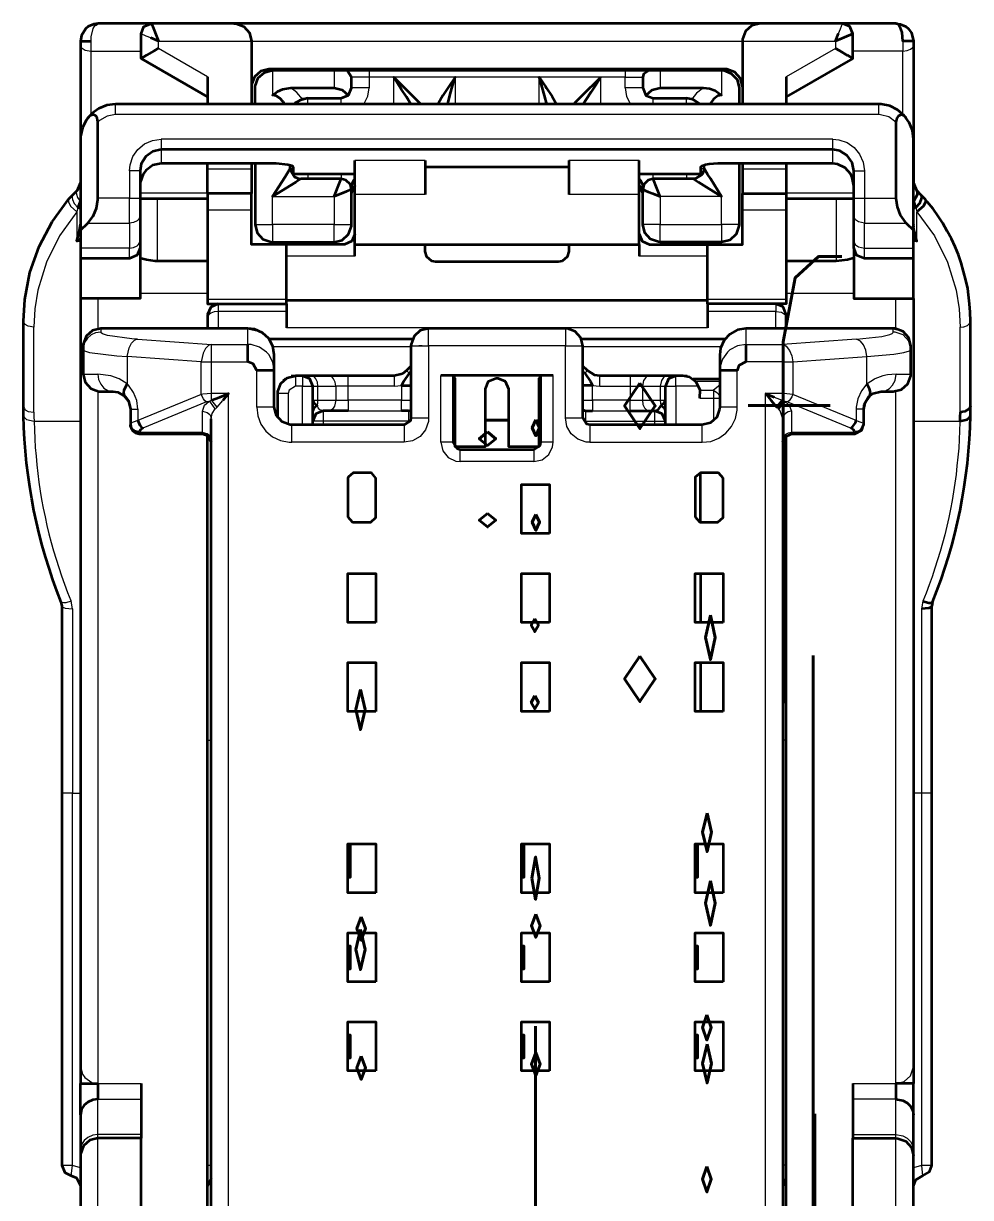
# Model space of a CAD drawing. Extents: x 0 to 174, y 0 to 33.
# Drawn here: x 23.194 to 24.257, y 22.514 to 23.832 of the extents above; entities that cross this region are included whole.
import ezdxf
from ezdxf.enums import TextEntityAlignment as Align

# ---------------------------------------------------------------- set-up
doc = ezdxf.new("R2010")
doc.units = 0
doc.layers.add('PDF2_형상', color=157, linetype='Continuous', true_color=0x405f80)
doc.layers.add('YOLO_TEXT', color=3, linetype='Continuous', true_color=0x008230)
doc.styles.add('OCR_LATIN', font='txt.shx')

msp = doc.modelspace()

# ---------------------------------------------------------------- linework, layer by layer
at = {"layer": 'PDF2_형상', "color": 7, "lineweight": 35}
for points in [[(23.2776, 23.8325), (23.2731, 23.8319), (23.2668, 23.8292), (23.264, 23.8269), (23.259, 23.8189), (23.2581, 23.8128), (23.2581, 23.8104), (23.2581, 23.8083), (23.2581, 23.7028)], [(23.3456, 23.8046), (23.3407, 23.8017), (23.3322, 23.7968), (23.326, 23.7932), (23.326, 23.8207), (23.3293, 23.829), (23.3378, 23.8325), (23.2776, 23.8325), (23.2743, 23.8306)], [(23.4303, 23.8325), (23.3378, 23.8325), (23.3456, 23.8128), (23.3371, 23.8163)], [(24.1733, 23.8325), (24.1781, 23.8319), (24.1843, 23.8292), (24.1871, 23.8269), (24.1907, 23.8221), (24.1931, 23.8128), (24.1813, 23.8128), (24.1803, 23.8222), (24.1782, 23.8282), (24.1768, 23.8306), (24.1746, 23.8322), (24.1733, 23.8325), (24.1133, 23.8325), (24.0208, 23.8325), (23.4303, 23.8325), (23.4322, 23.8324), (23.4413, 23.8292), (23.4476, 23.8221), (23.45, 23.8128), (23.45, 23.7419)], [(24.0208, 23.8325), (24.0115, 23.8301), (24.0044, 23.8238), (24.0012, 23.8149), (24.0011, 23.8128), (24.0011, 23.7419)], [(24.1251, 23.8207), (24.1217, 23.829), (24.1133, 23.8325)], [(24.1251, 23.7932), (24.1251, 23.8207), (24.1054, 23.8128), (24.1089, 23.8213)], [(23.2581, 23.8128), (23.2699, 23.8128)], [(24.1189, 23.7967), (24.1104, 23.8017), (24.1054, 23.8044)], [(24.1931, 23.8128), (24.1931, 23.8104), (24.1931, 23.8083), (24.1931, 23.6537), (24.1965, 23.6453)], [(23.326, 23.7932), (23.4007, 23.75)], [(24.1189, 23.7968), (24.1251, 23.7932), (24.0503, 23.75)], [(24.0011, 23.7617), (23.9988, 23.7708), (23.9924, 23.7779), (23.9835, 23.7812), (23.9814, 23.7812), (23.4696, 23.7812), (23.4604, 23.779), (23.4533, 23.7726), (23.45, 23.7636), (23.45, 23.7617)], [(23.454, 23.7419), (23.454, 23.7603), (23.4542, 23.7622), (23.4574, 23.7713), (23.4644, 23.7776), (23.4737, 23.7799), (23.5426, 23.7799), (23.5544, 23.7799), (23.5821, 23.7799), (23.8694, 23.7799), (23.8969, 23.7799), (23.8899, 23.7754), (23.8892, 23.7721), (23.8892, 23.7603), (23.8926, 23.7518), (23.901, 23.7485), (23.9392, 23.7485)], [(23.5124, 23.7485), (23.5506, 23.7485), (23.5589, 23.7519), (23.5624, 23.7603), (23.5624, 23.7721), (23.5579, 23.7792), (23.5544, 23.7799)], [(23.8969, 23.7799), (23.9088, 23.7799), (23.9776, 23.7799), (23.9797, 23.7799), (23.9886, 23.7765), (23.995, 23.7694), (23.9974, 23.7603), (23.9974, 23.7419)], [(23.4007, 23.7726), (23.4007, 23.7419)], [(23.629, 23.7419), (23.6238, 23.7503), (23.6185, 23.7585), (23.6131, 23.7668), (23.6096, 23.7721), (23.6197, 23.7621), (23.6269, 23.755), (23.6329, 23.749), (23.6399, 23.7419)], [(23.6701, 23.7419), (23.6706, 23.7436), (23.6731, 23.7531), (23.6757, 23.7626), (23.6785, 23.7721), (23.6714, 23.7617), (23.6647, 23.7515), (23.6599, 23.7431), (23.6593, 23.7419)], [(23.7814, 23.7419), (23.7789, 23.7515), (23.7763, 23.761), (23.7735, 23.7704), (23.7729, 23.7721), (23.7775, 23.7654), (23.7799, 23.7619), (23.7812, 23.76), (23.7867, 23.7517), (23.7874, 23.7504), (23.7922, 23.7419)], [(23.8117, 23.7419), (23.8142, 23.7446), (23.8208, 23.7512), (23.8278, 23.7582), (23.8349, 23.7651), (23.8419, 23.7719)], [(23.8419, 23.7721), (23.8365, 23.7637), (23.8311, 23.7556), (23.8258, 23.7472), (23.8224, 23.7419)], [(24.0503, 23.7726), (24.0503, 23.7419)], [(23.4869, 23.7419), (23.4854, 23.7444), (23.4817, 23.7488), (23.4775, 23.7514), (23.4737, 23.7521), (23.479, 23.7562), (23.485, 23.7589), (23.4943, 23.7603), (23.5426, 23.7603), (23.5517, 23.7581), (23.5587, 23.7518)], [(23.5124, 23.7483), (23.5071, 23.7476), (23.4988, 23.7429), (23.4978, 23.7419)], [(23.5132, 23.7485), (23.5039, 23.7461), (23.4986, 23.7419)], [(23.8926, 23.7518), (23.8996, 23.7579), (23.9088, 23.7603), (23.9572, 23.7603), (23.9642, 23.7594), (23.9706, 23.7572), (23.9776, 23.7521), (23.9735, 23.7511), (23.9686, 23.7475), (23.9646, 23.7419)], [(23.9529, 23.7419), (23.945, 23.7472), (23.9383, 23.7485)], [(23.9536, 23.7419), (23.9457, 23.7472), (23.9444, 23.7476), (23.9392, 23.7483)], [(24.1931, 23.5687), (24.1379, 23.5687), (24.1296, 23.5721), (24.1261, 23.5806), (24.1261, 23.5235), (24.1931, 23.5235), (24.1931, 23.5687), (24.1931, 23.5803), (24.1931, 23.6003), (24.1931, 23.7026), (24.1918, 23.7122), (24.1883, 23.7214), (24.1826, 23.7293), (24.1751, 23.7356), (24.1664, 23.7399), (24.1568, 23.7418), (24.1537, 23.7419), (23.2974, 23.7419), (23.2876, 23.7407), (23.2786, 23.7372), (23.2707, 23.7315), (23.2643, 23.724), (23.2601, 23.7153), (23.2582, 23.7057), (23.2581, 23.7026), (23.2581, 23.6003), (23.2661, 23.6083), (23.2722, 23.6161), (23.2761, 23.625), (23.2776, 23.6347), (23.2776, 23.6363), (23.2776, 23.7218), (23.2769, 23.7263), (23.2753, 23.7286), (23.2732, 23.7299), (23.2717, 23.73), (23.2686, 23.7289), (23.2658, 23.7263)], [(24.1851, 23.7263), (24.1825, 23.7289), (24.1803, 23.7299), (24.1781, 23.7297), (24.1758, 23.7283), (24.1742, 23.7261), (24.1733, 23.7218), (24.1733, 23.6363), (24.1746, 23.6265), (24.1782, 23.6174), (24.1839, 23.6094), (24.1849, 23.6083), (24.1931, 23.6003)], [(24.1261, 23.5806), (24.1261, 23.5886), (24.1261, 23.6167), (24.1261, 23.6363), (24.1261, 23.6671), (24.1242, 23.6765), (24.1186, 23.6844), (24.1104, 23.6894), (24.1025, 23.6908), (23.3486, 23.6908), (23.3392, 23.6887), (23.3312, 23.6832), (23.3262, 23.675), (23.325, 23.6671), (23.325, 23.6363), (23.325, 23.6167), (23.325, 23.5886), (23.325, 23.5806), (23.3215, 23.5722), (23.3132, 23.5687), (23.2581, 23.5687), (23.2581, 23.5235), (23.2581, 22.7451), (23.2581, 22.7254), (23.2581, 22.6615), (23.2581, 22.6419), (23.2776, 22.6419), (23.2776, 22.6243), (23.2718, 22.6235), (23.2664, 22.6211), (23.2622, 22.6175), (23.2593, 22.6131), (23.2581, 22.6067), (23.2581, 22.6419)], [(23.5661, 23.6632), (23.4972, 23.6632), (23.4972, 23.6706), (23.4972, 23.6708), (23.4969, 23.6712), (23.4967, 23.6717), (23.4954, 23.6725), (23.4908, 23.6739), (23.4775, 23.6751), (23.3486, 23.6751), (23.3392, 23.6732), (23.3314, 23.6675), (23.3282, 23.6632), (23.3251, 23.654), (23.325, 23.6501)], [(23.5661, 23.5957), (23.5626, 23.5879), (23.5543, 23.5844), (23.4893, 23.5844), (23.45, 23.5844), (23.45, 23.6231), (23.45, 23.6415), (23.4096, 23.6415), (23.4007, 23.6415), (23.4007, 23.6692), (23.4007, 23.6751)], [(23.45, 23.6751), (23.45, 23.6692), (23.45, 23.6415)], [(23.454, 23.6751), (23.454, 23.6067), (23.4564, 23.5974), (23.4628, 23.5903), (23.4718, 23.5871), (23.4737, 23.5869), (23.5426, 23.5869), (23.5519, 23.5893), (23.559, 23.5957), (23.5622, 23.6047), (23.5624, 23.6067), (23.5624, 23.6461), (23.5565, 23.6437), (23.5426, 23.6382), (23.549, 23.6543), (23.5506, 23.6579)], [(23.5661, 23.6576), (23.5644, 23.656), (23.5624, 23.6513), (23.5624, 23.6461), (23.561, 23.6515), (23.556, 23.6565), (23.5506, 23.6579), (23.5053, 23.6579), (23.4996, 23.6543), (23.4737, 23.6382), (23.4876, 23.6604), (23.4935, 23.6697), (23.4935, 23.6732)], [(23.4935, 23.6697), (23.4936, 23.6678), (23.4983, 23.6601), (23.5035, 23.6581), (23.5053, 23.6579)], [(23.5661, 23.5844), (23.5661, 23.6403), (23.5661, 23.6786)], [(23.6449, 23.6786), (23.6449, 23.6403)], [(23.6449, 23.6715), (23.8063, 23.6715)], [(23.8063, 23.6786), (23.8063, 23.6403)], [(23.885, 23.5844), (23.885, 23.6403), (23.885, 23.6786)], [(23.9974, 23.6751), (23.9974, 23.6067), (23.9972, 23.6047), (23.994, 23.5957), (23.9869, 23.5893), (23.9776, 23.5869), (23.9088, 23.5869), (23.9068, 23.5871), (23.8978, 23.5903), (23.8914, 23.5974), (23.8892, 23.6067), (23.8892, 23.6461), (23.8892, 23.6513), (23.8872, 23.6557), (23.885, 23.6581)], [(24.1261, 23.6501), (24.1244, 23.6597), (24.1229, 23.6632), (24.1165, 23.6704), (24.1078, 23.6746), (24.1025, 23.6751), (23.9736, 23.6751), (23.9638, 23.6744), (23.9596, 23.6738), (23.9554, 23.6724), (23.9543, 23.6714), (23.9539, 23.6706), (23.9539, 23.6632), (23.885, 23.6632)], [(23.9581, 23.6697), (23.9579, 23.6678), (23.9558, 23.6628), (23.9481, 23.6581), (23.9463, 23.6579), (23.901, 23.6579), (23.8954, 23.6565), (23.8904, 23.6515), (23.8892, 23.6461), (23.8951, 23.6436), (23.9003, 23.6415), (23.9088, 23.6382), (23.9036, 23.6514), (23.9024, 23.6543), (23.901, 23.6579)], [(23.9463, 23.6579), (23.9519, 23.6543), (23.9776, 23.6382), (23.9651, 23.6583), (23.9619, 23.6633), (23.9581, 23.6697), (23.9581, 23.6733)], [(24.0503, 23.6751), (24.0503, 23.6692), (24.0503, 23.6415), (24.0503, 23.6231), (24.0503, 23.5226), (24.0503, 23.5175), (24.0415, 23.5175), (23.9618, 23.5175), (23.9618, 23.5226), (23.9618, 23.5844)], [(24.0011, 23.6751), (24.0011, 23.6692), (24.0011, 23.6415), (24.0415, 23.6415), (24.0503, 23.6415)], [(23.2578, 23.6511), (23.2581, 23.6489)], [(23.5661, 23.6507), (23.5624, 23.6425), (23.5624, 23.6421), (23.5639, 23.6478)], [(23.8876, 23.6478), (23.8892, 23.6421), (23.8856, 23.6506), (23.885, 23.6511)], [(24.1931, 23.6486), (24.1933, 23.6511)], [(23.2581, 23.6332), (23.2578, 23.6329), (23.2551, 23.626), (23.2564, 23.6257), (23.2572, 23.6251), (23.2578, 23.6246), (23.2579, 23.6242), (23.2581, 23.6239)], [(23.4007, 23.6357), (23.3939, 23.6357), (23.3446, 23.6357), (23.325, 23.6357)], [(23.4007, 23.6415), (23.4007, 23.6231), (23.4007, 23.5226), (23.4007, 23.5175), (23.4096, 23.5175), (23.4893, 23.5175), (23.4893, 23.5226), (23.4893, 23.5844)], [(23.885, 23.5963), (23.8885, 23.5879), (23.8968, 23.5844), (23.9618, 23.5844), (24.0011, 23.5844), (24.0011, 23.6231), (24.0011, 23.6415)], [(24.1261, 23.6357), (24.1064, 23.6357), (24.0572, 23.6357), (24.0503, 23.6357)], [(24.1931, 23.6332), (24.1933, 23.6329)], [(24.2011, 23.6406), (24.2058, 23.6354), (24.2064, 23.6346), (24.2065, 23.6322), (24.2043, 23.6275), (24.1969, 23.6208)], [(24.2518, 23.5444), (24.2494, 23.554), (24.2467, 23.5635), (24.2435, 23.5728), (24.2397, 23.5818), (24.2356, 23.5908), (24.231, 23.5994), (24.2261, 23.6081), (24.2207, 23.6162), (24.215, 23.6243), (24.2089, 23.6319), (24.2058, 23.6354)], [(24.1958, 23.626), (24.1947, 23.6257), (24.1939, 23.6251), (24.1932, 23.6246), (24.1931, 23.6239)], [(23.2581, 23.5906), (23.254, 23.5879), (23.2554, 23.5942), (23.2564, 23.5982), (23.2581, 23.6071)], [(23.2581, 23.6081), (23.2579, 23.6071), (23.2581, 23.6067)], [(24.1936, 23.6036), (24.1931, 23.6071), (24.1931, 23.6067)], [(23.2581, 23.6003), (23.2581, 23.5803), (23.2581, 23.5687)], [(24.1931, 23.5906), (24.1969, 23.5879), (24.1947, 23.5982)], [(23.325, 23.5806), (23.325, 23.5235), (23.2581, 23.5235)], [(23.5661, 23.571), (23.5661, 23.5844), (23.885, 23.5844), (23.885, 23.571)], [(23.8063, 23.5844), (23.8063, 23.5765), (23.8044, 23.5706), (23.7986, 23.5656), (23.7944, 23.5647), (23.6567, 23.5647), (23.6525, 23.5656), (23.6467, 23.5704), (23.6449, 23.5765), (23.6449, 23.5844)], [(23.4007, 23.5654), (23.3446, 23.5654), (23.3418, 23.5656), (23.3322, 23.5671), (23.3261, 23.5686), (23.3253, 23.5687), (23.325, 23.5687)], [(24.1261, 23.5687), (24.1257, 23.5687), (24.1243, 23.5685), (24.1189, 23.5671), (24.1064, 23.5654), (24.0503, 23.5654)], [(24.2571, 23.4026), (24.2571, 23.4982), (24.2568, 23.5081), (24.2561, 23.5178), (24.255, 23.5276), (24.2539, 23.5347), (24.2519, 23.5443), (24.2519, 23.5444)], [(24.1931, 23.5235), (24.1931, 22.7451), (24.1931, 22.7254), (24.1931, 22.6615), (24.1931, 22.6419), (24.1733, 22.6419), (24.1733, 22.6243), (24.181, 22.6229), (24.186, 22.6203), (24.1899, 22.6164), (24.1922, 22.6117), (24.1931, 22.6067), (24.1931, 22.6419)], [(23.4125, 23.5175), (23.4042, 23.514), (23.4007, 23.5057), (23.4007, 23.49)], [(23.9618, 23.5215), (23.4893, 23.5215)], [(23.4893, 23.5175), (23.4893, 23.5092), (23.4893, 23.4906)], [(23.9618, 23.5175), (23.9618, 23.5092), (23.9618, 23.4906)], [(24.0503, 23.49), (24.0503, 23.5057), (24.0468, 23.5142), (24.0385, 23.5175)], [(24.1407, 23.4276), (24.1433, 23.4225), (24.1443, 23.4178), (24.1437, 23.4147), (24.1429, 23.4136), (24.1474, 23.4168), (24.1567, 23.4192), (24.1704, 23.4192), (24.1797, 23.4214), (24.1868, 23.4278), (24.19, 23.4368), (24.1901, 23.4387), (24.1901, 23.4664), (24.1901, 23.4699), (24.1901, 23.4703), (24.1878, 23.4796), (24.1814, 23.4867), (24.1724, 23.4899), (24.1704, 23.49), (24.005, 23.49), (23.9956, 23.4883), (23.9869, 23.4837), (23.9804, 23.4767), (23.9764, 23.4678), (23.9756, 23.4604), (23.9756, 23.46), (23.9756, 23.4426), (23.9756, 23.4014), (23.9754, 23.3994), (23.9722, 23.3904), (23.9651, 23.384), (23.9558, 23.3817), (23.8299, 23.3817), (23.8264, 23.3825), (23.8219, 23.3896), (23.8219, 23.4703), (23.8197, 23.4796), (23.8133, 23.4867), (23.8043, 23.4899), (23.8024, 23.49), (23.7492, 23.49), (23.7019, 23.49), (23.6487, 23.49), (23.6394, 23.4876), (23.6324, 23.4813), (23.6292, 23.4722), (23.629, 23.4703), (23.629, 23.3896), (23.6283, 23.3861), (23.6212, 23.3817), (23.4953, 23.3817), (23.4932, 23.3818), (23.4843, 23.385), (23.4779, 23.3921), (23.4756, 23.4014), (23.4756, 23.4426), (23.4756, 23.46), (23.4756, 23.4604), (23.4739, 23.47), (23.4693, 23.4786), (23.4622, 23.4851), (23.4533, 23.489), (23.446, 23.49), (23.2807, 23.49), (23.2714, 23.4876), (23.2643, 23.4813), (23.2611, 23.4722), (23.261, 23.4703), (23.261, 23.4699), (23.261, 23.4664), (23.261, 23.4387), (23.2633, 23.4296), (23.2697, 23.4225), (23.2786, 23.4192), (23.2807, 23.4192), (23.2944, 23.4192), (23.2999, 23.4183), (23.3082, 23.4136), (23.3074, 23.4147), (23.3067, 23.4178), (23.3072, 23.4208), (23.3104, 23.4276)], [(23.4756, 23.4426), (23.4558, 23.4426), (23.4519, 23.4504), (23.446, 23.4525), (23.446, 23.4721)], [(23.4696, 23.4782), (23.6307, 23.4782)], [(23.8204, 23.4782), (23.9814, 23.4782)], [(24.005, 23.4721), (24.005, 23.4525), (23.9972, 23.4485), (23.9953, 23.4426), (23.9756, 23.4426)], [(23.629, 23.4476), (23.624, 23.4426), (23.6193, 23.4392), (23.6101, 23.4368), (23.5585, 23.4368), (23.5362, 23.4368), (23.5163, 23.4368), (23.5071, 23.4368)], [(23.9264, 23.4368), (23.9171, 23.4368), (23.8971, 23.4368), (23.8749, 23.4368), (23.841, 23.4368), (23.8353, 23.4376), (23.8271, 23.4426), (23.8219, 23.4476)], [(23.4794, 23.3896), (23.4794, 23.4171), (23.4796, 23.4192), (23.4828, 23.4281), (23.4899, 23.4344), (23.4992, 23.4368), (23.4944, 23.4363)], [(23.4882, 23.4335), (23.4854, 23.4313)], [(23.5189, 23.3817), (23.5189, 23.425), (23.5154, 23.4335), (23.5071, 23.4368), (23.4992, 23.4368)], [(23.6271, 23.4396), (23.6206, 23.4304), (23.6182, 23.4261), (23.629, 23.4261)], [(23.7885, 23.4371), (23.6625, 23.4371)], [(23.6764, 23.4371), (23.6764, 23.3621), (23.6807, 23.355), (23.6842, 23.3542), (23.7668, 23.3542), (23.7739, 23.3586), (23.7747, 23.3621), (23.7747, 23.4371)], [(23.6774, 23.434), (23.6764, 23.434)], [(23.6774, 23.4371), (23.6774, 23.434), (23.6783, 23.434), (23.6783, 23.3574), (23.7128, 23.3574), (23.7128, 23.4222), (23.7161, 23.4306), (23.7246, 23.434), (23.7265, 23.434), (23.7349, 23.4307), (23.7383, 23.4222), (23.7383, 23.3574), (23.7728, 23.3574), (23.7728, 23.434), (23.7737, 23.434)], [(23.7737, 23.4371), (23.7737, 23.434), (23.7747, 23.434)], [(23.824, 23.4396), (23.8306, 23.4304), (23.8328, 23.4261), (23.8219, 23.4261)], [(23.9531, 23.4117), (23.9535, 23.4211), (23.9493, 23.4297), (23.9417, 23.4354), (23.9342, 23.4368), (23.9264, 23.4368), (23.9179, 23.4333), (23.9146, 23.425)], [(23.9389, 23.4363), (23.9342, 23.4368)], [(23.9479, 23.4314), (23.9451, 23.4335)], [(23.9456, 23.4333), (23.9756, 23.4333)], [(23.9144, 23.425), (23.9144, 23.3817)], [(23.3119, 23.4085), (23.3072, 23.4144)], [(23.3082, 23.4136), (23.3118, 23.4088), (23.3142, 23.3994), (23.3142, 23.3818)], [(23.4051, 23.4093), (23.4143, 23.4128), (23.4233, 23.4165), (23.4243, 23.4169), (23.4178, 23.409)], [(23.5189, 23.4093), (23.5201, 23.4065), (23.5235, 23.4033), (23.52, 23.4006), (23.5189, 23.3974)], [(23.8749, 23.3975), (23.8971, 23.3975), (23.9026, 23.3975), (23.905, 23.3979), (23.9065, 23.3987), (23.9099, 23.4033), (23.9136, 23.4069), (23.9144, 23.4088), (23.9144, 23.4093)], [(24.0267, 23.4169), (24.0365, 23.4129)], [(24.0268, 23.4169), (24.0329, 23.4093), (24.0394, 23.4019), (24.0396, 23.4017), (24.0399, 23.4022), (24.046, 23.4093)], [(24.0492, 23.4081), (24.0425, 23.4017), (24.0417, 23.3996)], [(24.1439, 23.4144), (24.1383, 23.4065), (24.1369, 23.3994)], [(24.1429, 23.4136), (24.1379, 23.4054), (24.1375, 23.4037)], [(23.5585, 23.3975), (23.5362, 23.3975), (23.5307, 23.3975), (23.5222, 23.394), (23.5189, 23.3857)], [(23.629, 23.3971), (23.6261, 23.3975), (23.6182, 23.3975)], [(23.8219, 23.3994), (23.8242, 23.3978), (23.8247, 23.3975), (23.825, 23.3975), (23.8328, 23.3975)], [(23.825, 23.3975), (23.8219, 23.3971)], [(23.9146, 23.3857), (23.911, 23.394), (23.9026, 23.3975)], [(23.9099, 23.4033), (23.9131, 23.4008), (23.914, 23.3993), (23.9144, 23.3974)], [(24.1374, 23.4037), (24.1369, 23.3994), (24.1369, 23.3818)], [(23.3224, 23.3865), (23.3247, 23.3814), (23.3262, 23.3794), (23.3281, 23.3779), (23.3249, 23.3757), (23.3242, 23.3743), (23.324, 23.3733), (23.3185, 23.3747), (23.3158, 23.3771), (23.3149, 23.3786), (23.3143, 23.3801), (23.3142, 23.3818), (23.3142, 23.3817), (23.3149, 23.3781), (23.3168, 23.375), (23.3196, 23.3729), (23.324, 23.3718), (23.3949, 23.3718), (23.4007, 23.3699), (23.4047, 23.3621)], [(23.4047, 21.3778), (23.4047, 21.5564), (23.4047, 21.5761), (23.4047, 23.3885)], [(23.6783, 23.3869), (23.6764, 23.3868), (23.6783, 23.3868), (23.6764, 23.3868)], [(23.7747, 23.3868), (23.7728, 23.3868), (23.7747, 23.3868), (23.7728, 23.3869)], [(24.0464, 23.3885), (24.0464, 21.5761), (24.0464, 21.5564), (24.0464, 21.3778)], [(24.0464, 23.3621), (24.0483, 23.3679), (24.0563, 23.3718), (24.1271, 23.3718), (24.135, 23.3758), (24.1369, 23.3817), (24.1369, 23.3818), (24.134, 23.3758), (24.1308, 23.374), (24.1271, 23.3733), (24.1269, 23.3743), (24.1261, 23.3757), (24.1231, 23.3779), (24.1247, 23.3794), (24.1278, 23.3839), (24.1288, 23.3865)], [(23.4007, 22.4939), (23.4007, 23.3699)], [(23.4036, 23.3664), (23.4018, 23.369)], [(24.0503, 22.4939), (24.0503, 23.3699)], [(23.9539, 23.2726), (23.9736, 23.2726), (23.9793, 23.2775), (23.9794, 23.2786), (23.9794, 23.3218), (23.9746, 23.3276), (23.9736, 23.3278), (23.9539, 23.3278)], [(23.9539, 23.2147), (23.9539, 23.1597)], [(24.2036, 23.1836), (24.2103, 23.1819), (24.2131, 23.1819), (24.2142, 23.1822), (24.2146, 23.1826), (24.2138, 23.1783)], [(24.1931, 22.5265), (24.1956, 22.5338), (24.2033, 22.5383), (24.2112, 22.5428), (24.2138, 22.55), (24.2138, 22.9682), (24.2138, 23.1783), (24.2128, 23.1771), (24.2103, 23.176), (24.2019, 23.175)], [(23.9539, 23.1147), (23.9539, 23.0597)], [(23.5582, 22.8739), (23.5611, 22.8739), (23.5611, 22.9112)], [(23.7531, 22.8739), (23.7561, 22.8739), (23.7561, 22.9112)], [(23.9479, 22.8739), (23.951, 22.8739), (23.951, 22.9112)], [(23.5582, 22.7708), (23.5611, 22.7708), (23.5611, 22.7961), (23.5582, 22.7961)], [(23.7531, 22.7708), (23.7561, 22.7708), (23.7561, 22.7961), (23.7531, 22.7961)], [(23.9479, 22.7708), (23.951, 22.7708), (23.951, 22.7961), (23.9479, 22.7961)], [(23.5582, 22.6708), (23.5611, 22.6708), (23.5611, 22.6961), (23.5582, 22.6961)], [(23.7531, 22.6708), (23.7561, 22.6708), (23.7561, 22.6961), (23.7531, 22.6961)], [(23.9479, 22.6708), (23.951, 22.6708), (23.951, 22.6961), (23.9479, 22.6961)], [(23.326, 22.6419), (23.326, 22.6243), (23.326, 22.5847), (23.326, 22.5806), (23.2776, 22.5806), (23.2685, 22.5782), (23.2614, 22.5718), (23.2581, 22.5628), (23.2581, 22.5608), (23.2581, 21.6268), (23.2585, 21.6249), (23.2599, 21.6238), (23.2615, 21.6233), (23.2646, 21.6238), (23.2667, 21.6249), (23.2715, 21.6278), (23.276, 21.6296), (23.2776, 21.6297), (23.326, 21.6297), (23.326, 21.6496), (23.326, 22.5806)], [(24.1251, 22.6419), (24.1251, 22.6243), (24.1251, 22.5847), (24.1251, 22.5806), (24.1733, 22.5806), (24.1754, 22.5804), (24.1843, 22.5772), (24.1907, 22.5701), (24.1931, 22.5608), (24.1931, 22.5671), (24.1931, 22.6067)], [(23.2581, 22.6067), (23.2581, 22.5671), (23.2581, 22.5608)], [(24.1203, 21.6232), (24.1203, 21.6169), (24.1203, 21.4926), (24.1139, 21.4854), (24.1074, 21.4744), (24.1064, 21.4704), (24.1064, 21.6087), (24.1064, 21.6264), (24.1203, 21.6264), (24.1251, 21.6264), (24.1251, 21.6297), (24.1251, 21.6496), (24.1251, 22.5806)], [(24.1896, 21.6233), (24.1931, 21.626), (24.1931, 21.6268), (24.1931, 22.5608)], [(23.4047, 22.5354), (23.4007, 22.5272), (23.4007, 22.5265)], [(24.0503, 22.5265), (24.0468, 22.535), (24.0464, 22.5354)]]:
    msp.add_lwpolyline(points, dxfattribs=at)
at = {"layer": 'PDF2_형상', "color": 7, "lineweight": 13}
for points in [[(23.2581, 23.8083), (23.2582, 23.8069), (23.2589, 23.8057), (23.26, 23.8046), (23.2633, 23.8026), (23.2699, 23.8015), (23.2699, 23.8069), (23.2699, 23.8128), (23.27, 23.8175), (23.2722, 23.8269), (23.2743, 23.8306)], [(24.1089, 23.8213), (24.111, 23.8265), (24.1133, 23.8325)], [(23.3371, 23.8163), (23.3319, 23.8183), (23.326, 23.8207)], [(23.2699, 23.7307), (23.2699, 23.8015), (23.326, 23.8015)], [(23.4007, 23.7726), (23.3456, 23.8044), (23.3456, 23.8128), (23.45, 23.8128), (24.0011, 23.8128), (24.1054, 23.8128), (24.1054, 23.8044), (24.0503, 23.7726)], [(24.1813, 23.8128), (24.1813, 23.8069), (24.1813, 23.8015), (24.1251, 23.8015)], [(24.1813, 23.7307), (24.1813, 23.8015), (24.1858, 23.8021), (24.1896, 23.8035), (24.1911, 23.8046), (24.1922, 23.8057), (24.1931, 23.8083)], [(23.4737, 23.7799), (23.4737, 23.7521)], [(23.5426, 23.7799), (23.5426, 23.7603)], [(23.5821, 23.7799), (23.5821, 23.7785), (23.5821, 23.7721), (23.5624, 23.7721)], [(23.8694, 23.7799), (23.8694, 23.7785), (23.8694, 23.7721), (23.8892, 23.7721)], [(23.9088, 23.7799), (23.9088, 23.7603)], [(23.9776, 23.7799), (23.9776, 23.7521)], [(23.8419, 23.7721), (23.7729, 23.7721), (23.6785, 23.7721), (23.6096, 23.7721), (23.5821, 23.7721), (23.5821, 23.7603), (23.5624, 23.7603)], [(23.6096, 23.7419), (23.6096, 23.7721)], [(23.6785, 23.7721), (23.6785, 23.7419)], [(23.7729, 23.7419), (23.7729, 23.7721)], [(23.8892, 23.7603), (23.8694, 23.7603), (23.8694, 23.7721), (23.8419, 23.7721), (23.8419, 23.7419)], [(23.5071, 23.7476), (23.5008, 23.7551), (23.4943, 23.7603)], [(23.5132, 23.7419), (23.5132, 23.7485)], [(23.5506, 23.7419), (23.5506, 23.7485)], [(23.5762, 23.7419), (23.5806, 23.7507), (23.5821, 23.7603)], [(23.8694, 23.7603), (23.871, 23.7506), (23.8753, 23.7419)], [(23.901, 23.7419), (23.901, 23.7485)], [(23.9383, 23.7419), (23.9383, 23.7485)], [(23.9572, 23.7603), (23.9496, 23.7542), (23.9444, 23.7476)], [(24.1537, 23.7419), (24.1537, 23.7301), (23.2974, 23.7301), (23.2974, 23.7419)], [(23.2974, 23.7301), (23.2879, 23.7285), (23.2794, 23.7235), (23.2776, 23.7218)], [(24.1733, 23.7218), (24.1654, 23.7275), (24.1561, 23.73), (24.1537, 23.7301)], [(23.325, 23.6671), (23.3132, 23.6671), (23.3137, 23.6739), (23.3169, 23.6831), (23.3225, 23.6911), (23.33, 23.6974), (23.3389, 23.7012), (23.3486, 23.7026), (23.3486, 23.6908), (23.3486, 23.6751)], [(24.1025, 23.7026), (23.3486, 23.7026)], [(24.1025, 23.6751), (24.1025, 23.6908), (24.1025, 23.7026), (24.1092, 23.7019), (24.1185, 23.6988), (24.1265, 23.6932), (24.1326, 23.6857), (24.1367, 23.6768), (24.1379, 23.6671)], [(23.4007, 23.6692), (23.45, 23.6692)], [(23.4972, 23.6697), (23.4935, 23.6697)], [(23.6449, 23.6786), (23.5661, 23.6786)], [(23.885, 23.6786), (23.8063, 23.6786)], [(23.9539, 23.6697), (23.9581, 23.6697)], [(24.0011, 23.6692), (24.0503, 23.6692)], [(23.3132, 23.6671), (23.3132, 23.6363), (23.2776, 23.6363)], [(23.5132, 23.6632), (23.5132, 23.66), (23.5132, 23.6579)], [(23.5506, 23.6632), (23.5506, 23.66), (23.5506, 23.6579)], [(23.901, 23.6579), (23.901, 23.66), (23.901, 23.6632)], [(23.9383, 23.6632), (23.9383, 23.66), (23.9383, 23.6579)], [(24.1261, 23.6671), (24.1379, 23.6671), (24.1379, 23.6363), (24.1733, 23.6363)], [(23.2546, 23.6453), (23.2539, 23.6446), (23.2533, 23.6425), (23.2535, 23.6408), (23.2547, 23.6372), (23.2578, 23.6329)], [(23.2499, 23.6406), (23.2492, 23.6396), (23.2486, 23.6369), (23.2489, 23.6347), (23.251, 23.6304), (23.2551, 23.626), (23.254, 23.6208), (23.2343, 23.5939), (23.2197, 23.5643), (23.2101, 23.5328), (23.2069, 23.5121), (23.2058, 23.4914), (23.1993, 23.4925), (23.196, 23.4944), (23.195, 23.4956), (23.1943, 23.4968), (23.194, 23.4982)], [(23.2451, 23.6354), (23.2447, 23.6346), (23.2446, 23.6322), (23.2468, 23.6275), (23.254, 23.6208), (23.254, 23.5879), (23.2581, 23.5879)], [(23.325, 23.6167), (23.324, 23.6135), (23.3229, 23.6121), (23.3215, 23.6108), (23.3176, 23.609), (23.3132, 23.6083), (23.3132, 23.6363), (23.325, 23.6363)], [(23.4007, 23.6418), (23.325, 23.6418)], [(23.3446, 23.5654), (23.3446, 23.6357)], [(23.454, 23.6067), (23.4737, 23.6067), (23.4737, 23.6382), (23.5426, 23.6382), (23.5426, 23.6067), (23.4737, 23.6067), (23.4737, 23.5954), (23.4737, 23.5869)], [(23.6449, 23.6403), (23.5661, 23.6403)], [(23.885, 23.6403), (23.8063, 23.6403)], [(24.1261, 23.6418), (24.0503, 23.6418)], [(24.1064, 23.6357), (24.1064, 23.5654)], [(24.1261, 23.6363), (24.1379, 23.6363), (24.1379, 23.6083), (24.1849, 23.6083)], [(23.4007, 23.6231), (23.4096, 23.6231), (23.45, 23.6231)], [(24.0011, 23.6231), (24.0415, 23.6231), (24.0503, 23.6231)], [(24.1261, 23.5886), (24.1264, 23.5869), (24.1271, 23.5854), (24.1281, 23.584), (24.1314, 23.5817), (24.1379, 23.5803), (24.1379, 23.6083), (24.1314, 23.6097), (24.1281, 23.6121), (24.1271, 23.6135), (24.1264, 23.6151), (24.1261, 23.6167)], [(24.1931, 23.5879), (24.1969, 23.5879), (24.1969, 23.6208)], [(24.1958, 23.626), (24.1969, 23.6208), (24.2167, 23.5939), (24.2314, 23.5643), (24.2408, 23.5328), (24.2442, 23.5121), (24.2453, 23.4914), (24.2497, 23.4919), (24.2536, 23.4933), (24.255, 23.4944), (24.2561, 23.4956), (24.2568, 23.4968), (24.2571, 23.4982)], [(23.2661, 23.6083), (23.3132, 23.6083), (23.3132, 23.5803), (23.3176, 23.5808), (23.3215, 23.5826), (23.3229, 23.584), (23.324, 23.5854), (23.325, 23.5886)], [(23.5426, 23.5869), (23.5426, 23.5954), (23.5426, 23.6067), (23.5624, 23.6067)], [(23.9088, 23.5869), (23.9088, 23.5954), (23.9088, 23.6067), (23.8892, 23.6067)], [(23.9974, 23.6067), (23.9776, 23.6067), (23.9776, 23.5954), (23.9776, 23.5869)], [(24.1931, 23.6081), (24.1931, 23.6071)], [(24.1936, 23.6036), (24.1947, 23.5982)], [(23.3132, 23.5687), (23.3132, 23.5803), (23.2581, 23.5803)], [(24.1379, 23.5687), (24.1379, 23.5803), (24.1931, 23.5803)], [(23.5661, 23.571), (23.4893, 23.571)], [(23.9618, 23.571), (23.885, 23.571)], [(23.2776, 23.5235), (23.2776, 23.4897)], [(23.4007, 23.5293), (23.325, 23.5293)], [(24.1261, 23.5293), (24.0503, 23.5293)], [(24.1733, 23.4897), (24.1733, 23.5235)], [(23.4893, 23.5226), (23.4096, 23.5226), (23.4007, 23.5226)], [(23.4125, 23.5175), (23.4125, 23.5153), (23.4125, 23.5092), (23.4081, 23.5086), (23.4042, 23.5072), (23.4028, 23.5061), (23.4017, 23.505), (23.401, 23.5038), (23.4007, 23.5024)], [(24.0503, 23.5226), (24.0415, 23.5226), (23.9618, 23.5226)], [(24.0385, 23.5175), (24.0385, 23.5153), (24.0385, 23.5092), (24.0451, 23.5081), (24.0483, 23.5061), (24.0494, 23.505), (24.0501, 23.5038), (24.0503, 23.5024)], [(23.4893, 23.5092), (23.4125, 23.5092), (23.4125, 23.49)], [(24.0385, 23.49), (24.0385, 23.5092), (23.9618, 23.5092)], [(23.194, 23.4026), (23.1943, 23.4013), (23.195, 23.4), (23.196, 23.3987), (23.1993, 23.3969), (23.2058, 23.3958), (23.2058, 23.4914)], [(23.2807, 23.49), (23.2807, 23.4894), (23.275, 23.4886), (23.2699, 23.4863), (23.2657, 23.4825), (23.2626, 23.4776), (23.261, 23.4699)], [(23.3219, 23.4781), (23.3156, 23.4785), (23.2882, 23.4822), (23.2826, 23.484), (23.2812, 23.4849), (23.2808, 23.4854), (23.2807, 23.4858), (23.2807, 23.486), (23.275, 23.4851), (23.2699, 23.4828), (23.2657, 23.4792), (23.2626, 23.4743), (23.261, 23.4664), (23.261, 23.4662), (23.2611, 23.466), (23.2614, 23.4656), (23.2626, 23.4649), (23.2681, 23.4631), (23.2988, 23.4592), (23.3104, 23.4585), (23.3104, 23.4276), (23.3014, 23.4335), (23.2921, 23.4369), (23.2775, 23.4387)], [(23.446, 23.49), (23.446, 23.4894), (23.2807, 23.4894), (23.2807, 23.486)], [(23.4047, 23.3647), (23.4044, 23.3664), (23.4039, 23.3679), (23.4031, 23.3694), (23.4003, 23.3718), (23.3949, 23.3732), (23.3949, 23.3971), (23.4003, 23.3956), (23.4031, 23.3932), (23.4039, 23.3918), (23.4044, 23.3901), (23.4047, 23.3885), (23.4058, 23.3943), (23.4093, 23.3996), (23.4039, 23.4071), (23.4019, 23.4081), (23.4051, 23.4093), (23.4051, 23.4169), (23.3953, 23.4161), (23.3936, 23.4158), (23.3936, 23.4525), (23.3104, 23.4585), (23.3125, 23.4683), (23.3151, 23.4735), (23.3185, 23.4767), (23.3201, 23.4775), (23.3219, 23.4781), (23.4051, 23.4721), (23.4033, 23.4717), (23.4017, 23.4707), (23.3985, 23.4675), (23.3957, 23.4624), (23.3936, 23.4525), (23.4051, 23.4525), (23.4051, 23.4721), (23.446, 23.4721), (23.446, 23.4894), (23.4575, 23.4871), (23.4635, 23.4836), (23.4686, 23.479), (23.4724, 23.4733), (23.4747, 23.4668), (23.4756, 23.46)], [(23.9618, 23.4906), (23.4893, 23.4906)], [(23.629, 23.4703), (23.6487, 23.4703), (23.6487, 23.4893), (23.6487, 23.49)], [(23.8024, 23.49), (23.8024, 23.4754), (23.8024, 23.4703), (23.8219, 23.4703)], [(24.005, 23.49), (24.005, 23.4894), (23.9982, 23.4886), (23.9917, 23.4863), (23.986, 23.4824), (23.9813, 23.4774), (23.9779, 23.4714), (23.9756, 23.46)], [(24.1292, 23.4781), (24.046, 23.4721), (24.0482, 23.4714), (24.0503, 23.47), (24.054, 23.4654), (24.0564, 23.4592), (24.0575, 23.4525), (24.1407, 23.4585), (24.171, 23.4611), (24.1821, 23.4629), (24.1887, 23.465), (24.1897, 23.4657), (24.19, 23.4661), (24.1901, 23.4664), (24.1878, 23.4757), (24.1814, 23.4828), (24.1724, 23.486), (24.1704, 23.486), (24.1704, 23.4894), (24.005, 23.4894), (24.005, 23.4721), (24.046, 23.4721), (24.046, 23.4525), (24.0575, 23.4525), (24.0575, 23.4158), (24.0476, 23.4169), (24.046, 23.4169), (24.0267, 23.4169), (24.0267, 21.6101)], [(24.1736, 23.4387), (24.1638, 23.4379), (24.1588, 23.4368), (24.1496, 23.4333), (24.1493, 23.4332), (24.141, 23.4279), (24.1407, 23.4276), (24.1407, 23.4585), (24.1396, 23.4656), (24.1369, 23.4717), (24.1336, 23.4758), (24.1292, 23.4781), (24.1576, 23.4811), (24.1667, 23.4833), (24.1693, 23.4844), (24.17, 23.4851), (24.1704, 23.4857), (24.1704, 23.486)], [(24.1704, 23.49), (24.1704, 23.4894), (24.1783, 23.4878), (24.1832, 23.4847), (24.1869, 23.4806), (24.1893, 23.4754), (24.1901, 23.4699)], [(24.2453, 23.3958), (24.2453, 23.4914)], [(23.4756, 23.4426), (23.4739, 23.4522), (23.4693, 23.4607), (23.4669, 23.4635), (23.459, 23.469), (23.4497, 23.4718), (23.446, 23.4721)], [(24.005, 23.4721), (23.9956, 23.4704), (23.9869, 23.4658), (23.9842, 23.4635), (23.9785, 23.4556), (23.9757, 23.4463), (23.9756, 23.4426)], [(23.474, 23.4697), (23.629, 23.4697)], [(23.6415, 23.4703), (23.6379, 23.4703)], [(23.8024, 23.3896), (23.8024, 23.4703), (23.7294, 23.4703), (23.7217, 23.4703), (23.6487, 23.4703), (23.6487, 23.3896)], [(23.8219, 23.4697), (23.9771, 23.4697)], [(23.4243, 21.6101), (23.4243, 23.4169), (23.4051, 23.4169), (23.4051, 23.4525), (23.446, 23.4525)], [(24.0492, 23.4081), (24.046, 23.4093), (24.046, 23.4169), (24.046, 23.4525), (24.005, 23.4525)], [(23.261, 23.4387), (23.2775, 23.4387), (23.2783, 23.4328), (23.2807, 23.4274), (23.2842, 23.4231), (23.2886, 23.4203), (23.2944, 23.4192)], [(23.4756, 23.4014), (23.4558, 23.4014), (23.4558, 23.4426)], [(23.4992, 23.4368), (23.4992, 23.425)], [(23.5071, 23.4368), (23.5071, 23.425), (23.5189, 23.425), (23.5246, 23.425), (23.524, 23.4296), (23.5222, 23.4333), (23.521, 23.4349), (23.5194, 23.436), (23.5179, 23.4367), (23.5163, 23.4368)], [(23.5189, 23.4093), (23.5246, 23.4093), (23.5246, 23.425), (23.5446, 23.425), (23.5439, 23.4296), (23.5421, 23.4333), (23.5408, 23.4349), (23.5394, 23.436), (23.5379, 23.4367), (23.5362, 23.4368)], [(23.6101, 23.4368), (23.6101, 23.425), (23.5585, 23.425), (23.5585, 23.4368)], [(23.624, 23.4426), (23.6271, 23.4396)], [(23.629, 23.4439), (23.6271, 23.4396), (23.629, 23.4401)], [(23.6625, 23.3621), (23.6625, 23.4371)], [(23.6764, 23.3868), (23.6764, 23.434)], [(23.7885, 23.3621), (23.7885, 23.4371)], [(23.8271, 23.4426), (23.824, 23.4396), (23.8219, 23.4439)], [(23.824, 23.4396), (23.8219, 23.4401)], [(23.8219, 23.4093), (23.8328, 23.4093), (23.8328, 23.4261), (23.841, 23.425), (23.841, 23.4368)], [(23.8749, 23.4368), (23.8749, 23.425), (23.8887, 23.425), (23.8887, 23.4093), (23.9088, 23.4093), (23.909, 23.4061), (23.9099, 23.4033)], [(23.8971, 23.4368), (23.8956, 23.4367), (23.8939, 23.436), (23.8925, 23.4349), (23.8901, 23.4315), (23.8887, 23.425), (23.9088, 23.425), (23.9088, 23.4093), (23.9144, 23.4093)], [(23.9171, 23.4368), (23.9154, 23.4367), (23.9139, 23.436), (23.9125, 23.4349), (23.9101, 23.4315), (23.9088, 23.425), (23.9144, 23.425), (23.9264, 23.425), (23.9264, 23.4368)], [(23.9953, 23.4014), (23.9953, 23.4426)], [(24.1567, 23.4192), (24.1615, 23.42), (24.166, 23.4224), (24.1697, 23.4262), (24.1724, 23.4314), (24.1736, 23.4387), (24.1901, 23.4387)], [(23.2776, 23.4193), (23.2776, 22.7451), (23.2776, 22.7254), (23.2776, 22.6419), (23.326, 22.6419)], [(23.3142, 23.3994), (23.3224, 23.3994), (23.3211, 23.4092), (23.3175, 23.4182), (23.3118, 23.4262), (23.3104, 23.4276)], [(23.5071, 23.3817), (23.5071, 23.425), (23.4992, 23.425), (23.4921, 23.4206), (23.4912, 23.4171), (23.4912, 23.3821)], [(23.629, 23.3996), (23.6271, 23.3979), (23.6262, 23.3975), (23.6261, 23.3975), (23.6261, 23.3857), (23.5307, 23.3857), (23.5307, 23.3975), (23.5268, 23.3987), (23.5249, 23.4008), (23.5235, 23.4033), (23.5243, 23.4061), (23.5246, 23.4093), (23.5446, 23.4093), (23.5585, 23.4093), (23.5585, 23.3975), (23.6182, 23.3975), (23.6182, 23.4093), (23.5585, 23.4093), (23.5585, 23.425), (23.5446, 23.425), (23.5446, 23.4093), (23.5432, 23.4026), (23.5408, 23.3994), (23.5394, 23.3983), (23.5378, 23.3976), (23.5362, 23.3975)], [(23.6101, 23.425), (23.6182, 23.4261), (23.6182, 23.4093), (23.629, 23.4093)], [(23.841, 23.425), (23.8749, 23.425), (23.8749, 23.4093), (23.8328, 23.4093), (23.8328, 23.3975), (23.8749, 23.3975), (23.8749, 23.4093), (23.8887, 23.4093), (23.8894, 23.4047), (23.8913, 23.401), (23.8925, 23.3994), (23.8939, 23.3983), (23.8956, 23.3976), (23.8971, 23.3975)], [(23.9522, 23.425), (23.9264, 23.425), (23.9264, 23.3817)], [(23.9486, 23.4306), (23.9756, 23.4306)], [(23.9536, 23.4207), (23.9686, 23.4207), (23.9686, 23.4117), (23.9758, 23.4117)], [(23.9756, 23.4264), (23.9686, 23.4207), (23.9724, 23.4181), (23.9756, 23.4144)], [(24.1251, 22.6419), (24.1733, 22.6419), (24.1733, 22.7254), (24.1733, 22.7451), (24.1733, 23.4193)], [(24.1407, 23.4276), (24.1346, 23.42), (24.1306, 23.4111), (24.1288, 23.4015), (24.1288, 23.3994)], [(23.3993, 23.4074), (23.3976, 23.4088), (23.396, 23.4108), (23.3936, 23.4158), (23.3224, 23.3865), (23.3172, 23.3849), (23.3154, 23.3839), (23.3143, 23.3825), (23.3142, 23.3818)], [(23.3949, 23.3971), (23.3974, 23.4039), (23.4019, 23.4081), (23.3993, 23.4074), (23.3281, 23.3779)], [(23.4094, 23.3996), (23.4115, 23.4017), (23.4056, 23.409), (23.4051, 23.4093)], [(23.4115, 23.4017), (23.4178, 23.409)], [(23.4912, 23.4171), (23.4794, 23.4171)], [(23.9531, 23.4117), (23.9686, 23.4117), (23.9686, 23.3865)], [(24.0365, 23.4129), (24.0457, 23.4094), (24.046, 23.4093)], [(24.0517, 23.4074), (24.0492, 23.4081), (24.0537, 23.4039), (24.0563, 23.3971), (24.0563, 23.3732), (24.0525, 23.3725), (24.0493, 23.3707), (24.0481, 23.3694), (24.0471, 23.3679), (24.0464, 23.3647)], [(24.1288, 23.3865), (24.0575, 23.4158), (24.0565, 23.4132), (24.0535, 23.4088), (24.0517, 23.4074), (24.1231, 23.3779)], [(23.1942, 23.3924), (23.1947, 23.3904), (23.1975, 23.3876), (23.206, 23.3858), (23.2062, 23.376), (23.2067, 23.3661), (23.2072, 23.3563), (23.2081, 23.3465), (23.209, 23.3367), (23.2101, 23.3269), (23.2114, 23.3172), (23.2128, 23.3074), (23.2144, 23.2978), (23.2162, 23.2881), (23.2182, 23.2783), (23.2204, 23.2687), (23.2226, 23.2592), (23.2251, 23.2497), (23.2278, 23.2403), (23.2307, 23.2308), (23.2336, 23.2214), (23.2368, 23.2121), (23.24, 23.2028), (23.2435, 23.1936), (23.2471, 23.1844), (23.2475, 23.1836), (23.2415, 23.1819), (23.2389, 23.1818), (23.2372, 23.1821), (23.2367, 23.1824), (23.2365, 23.1826)], [(23.2058, 23.3958), (23.2058, 23.3908), (23.206, 23.3858), (23.2581, 23.3858)], [(23.3224, 23.3994), (23.3224, 23.3865)], [(23.4558, 23.4014), (23.4571, 23.3917), (23.4606, 23.3826), (23.4662, 23.3747), (23.4737, 23.3683), (23.4826, 23.3642), (23.4921, 23.3621), (23.4953, 23.3621), (23.4953, 23.3817)], [(23.825, 23.3975), (23.825, 23.3857), (23.9026, 23.3857), (23.9026, 23.3975)], [(23.9558, 23.3621), (23.9656, 23.3632), (23.9746, 23.3668), (23.9826, 23.3725), (23.9889, 23.38), (23.9932, 23.3887), (23.9951, 23.3983), (23.9953, 23.4014), (23.9756, 23.4014)], [(24.0563, 23.3971), (24.0525, 23.3964), (24.0493, 23.3946), (24.0481, 23.3932), (24.0471, 23.3918), (24.0465, 23.3901), (24.0464, 23.3885), (24.0435, 23.3975), (24.0417, 23.3996), (24.0396, 23.4017)], [(24.1369, 23.3994), (24.1288, 23.3994), (24.1288, 23.3865), (24.1338, 23.3849), (24.1357, 23.3839), (24.1368, 23.3825), (24.1369, 23.3818)], [(23.3142, 23.3817), (23.3143, 23.38), (23.3149, 23.3785), (23.3158, 23.3769), (23.3185, 23.3746), (23.324, 23.3732), (23.324, 23.3718)], [(23.6212, 23.3817), (23.6212, 23.3621), (23.4953, 23.3621)], [(23.5307, 23.3817), (23.5307, 23.3857), (23.5189, 23.3857)], [(23.629, 23.3896), (23.6487, 23.3896), (23.6485, 23.3853), (23.6453, 23.3761), (23.6392, 23.3686), (23.6307, 23.3637), (23.6212, 23.3621)], [(23.6261, 23.3835), (23.6261, 23.3857), (23.6281, 23.3857)], [(23.8299, 23.3817), (23.8299, 23.3621), (23.8256, 23.3624), (23.8164, 23.3656), (23.8089, 23.3717), (23.804, 23.38), (23.8024, 23.3896), (23.8219, 23.3896)], [(23.825, 23.3835), (23.825, 23.3857), (23.8231, 23.3857)], [(23.8299, 23.3621), (23.9558, 23.3621), (23.9558, 23.3817)], [(23.9026, 23.3817), (23.9026, 23.3857), (23.9144, 23.3857)], [(24.1271, 23.3718), (24.1271, 23.3732), (24.1308, 23.3739), (24.134, 23.3757), (24.1369, 23.3817)], [(24.1931, 23.3858), (24.2451, 23.3858), (24.2451, 23.3849), (24.2449, 23.375), (24.2444, 23.3653), (24.2438, 23.3554), (24.2429, 23.3456), (24.2419, 23.3358), (24.2408, 23.326), (24.2396, 23.3163), (24.2381, 23.3065), (24.2364, 23.2968), (24.2346, 23.2872), (24.2326, 23.2775), (24.2304, 23.2679), (24.2282, 23.2583), (24.2257, 23.2489), (24.2231, 23.2393), (24.2201, 23.23), (24.2172, 23.2206), (24.214, 23.2112), (24.2107, 23.2019), (24.2072, 23.1928), (24.2036, 23.1836), (24.2019, 23.175), (24.2019, 22.9682), (24.2019, 22.55), (24.1931, 22.5471)], [(23.3949, 23.3718), (23.3949, 23.3732), (23.324, 23.3732), (23.324, 23.3733)], [(23.4013, 23.3694), (23.4008, 23.3685), (23.4007, 23.3675)], [(24.0503, 23.3675), (24.0501, 23.3685), (24.0499, 23.3694)], [(24.1271, 23.3733), (24.1271, 23.3732), (24.0563, 23.3732), (24.0563, 23.3718)], [(23.6764, 23.3621), (23.6625, 23.3621), (23.6647, 23.3526), (23.6707, 23.3451), (23.6793, 23.341), (23.6842, 23.3404), (23.6842, 23.3542)], [(23.7668, 23.3542), (23.7668, 23.3404), (23.6842, 23.3404)], [(23.7668, 23.3404), (23.7763, 23.3425), (23.7838, 23.3485), (23.7879, 23.3571), (23.7885, 23.3621), (23.7747, 23.3621)], [(23.2374, 23.1783), (23.2374, 23.1779), (23.2376, 23.1776), (23.2382, 23.1771), (23.2408, 23.176), (23.2492, 23.175), (23.2475, 23.1836)], [(23.2492, 23.175), (23.2492, 22.9682), (23.2581, 22.9682)], [(23.4007, 23.0276), (23.4046, 23.0276)], [(24.0503, 23.0276), (24.0464, 23.0276)], [(23.2581, 22.5471), (23.2492, 22.55), (23.2492, 22.9682), (23.2374, 22.9682)], [(24.2138, 22.9682), (24.2019, 22.9682), (24.1931, 22.9682)], [(23.2581, 22.6615), (23.2603, 22.6524), (23.2628, 22.6487), (23.2707, 22.6432), (23.2776, 22.6419)], [(24.1733, 22.6419), (24.1826, 22.6442), (24.1897, 22.6506), (24.1929, 22.6596), (24.1931, 22.6615)], [(23.326, 22.5847), (23.2865, 22.5847), (23.2776, 22.5847), (23.2776, 22.6243), (23.326, 22.6243)], [(24.1733, 21.6297), (24.1733, 22.5806), (24.1733, 22.5847), (24.1733, 22.6243), (24.1251, 22.6243)], [(23.2776, 21.6297), (23.2776, 22.5806), (23.2776, 22.5847), (23.2718, 22.5839), (23.2664, 22.5815), (23.2622, 22.5779), (23.2593, 22.5735), (23.2581, 22.5671)], [(24.1251, 22.5847), (24.1646, 22.5847), (24.1733, 22.5847), (24.181, 22.5833), (24.186, 22.5806), (24.1899, 22.5768), (24.1922, 22.5721), (24.1931, 22.5671)], [(23.2476, 22.5383), (23.2492, 22.55), (23.2374, 22.55)], [(23.4007, 22.5503), (23.4046, 22.5503)], [(24.0503, 22.5503), (24.0464, 22.5503)], [(24.2138, 22.55), (24.2019, 22.55), (24.2033, 22.5383)]]:
    msp.add_lwpolyline(points, dxfattribs=at)
at = {"layer": 'PDF2_형상', "color": 7, "lineweight": 35}
msp.add_lwpolyline([(23.2581, 22.5274), (23.254, 22.5356), (23.2476, 22.5383), (23.2408, 22.5417), (23.2374, 22.55), (23.2374, 22.9682), (23.2374, 23.1783), (23.2365, 23.1826, -0.091283), (23.1942, 23.3924), (23.194, 23.4026), (23.194, 23.4982), (23.1954, 23.5226), (23.2012, 23.5529), (23.2115, 23.5822), (23.2261, 23.6099), (23.2451, 23.6354), (23.2499, 23.6406), (23.2546, 23.6453), (23.2581, 23.6537)], format="xyb", dxfattribs=at)
for points in [[(24.1933, 23.6329), (24.1974, 23.6403), (24.1976, 23.6425), (24.1971, 23.6446), (24.1965, 23.6453), (24.2011, 23.6406), (24.2018, 23.6396), (24.2022, 23.6368), (24.2, 23.6304), (24.1958, 23.626)], [(24.2453, 23.3958), (24.2451, 23.3908), (24.2451, 23.3858), (24.2535, 23.3876), (24.2564, 23.3904), (24.2569, 23.3924), (24.2571, 23.4026), (24.2568, 23.4015), (24.2557, 23.3996), (24.2506, 23.3967)], [(23.7383, 23.3868), (23.7128, 23.3868)], [(23.5897, 23.2786), (23.5897, 23.3218), (23.5849, 23.3276), (23.5838, 23.3278), (23.5642, 23.3278), (23.5583, 23.3229), (23.5582, 23.3218), (23.5582, 23.2786), (23.5631, 23.2728), (23.5642, 23.2726), (23.5838, 23.2726), (23.5896, 23.2775)], [(23.9539, 23.2726), (23.9539, 23.3278), (23.9481, 23.3229), (23.9479, 23.3218), (23.9479, 23.2786), (23.9528, 23.2728)], [(23.7846, 23.2597), (23.7531, 23.2597), (23.7531, 23.3147), (23.7846, 23.3147)], [(23.5897, 23.1597), (23.5582, 23.1597), (23.5582, 23.2147), (23.5897, 23.2147)], [(23.7846, 23.1597), (23.7531, 23.1597), (23.7531, 23.2147), (23.7846, 23.2147)], [(23.9794, 23.1597), (23.9479, 23.1597), (23.9479, 23.2147), (23.9794, 23.2147)], [(23.5897, 23.0597), (23.5582, 23.0597), (23.5582, 23.1147), (23.5897, 23.1147)], [(23.7846, 23.0597), (23.7531, 23.0597), (23.7531, 23.1147), (23.7846, 23.1147)], [(23.9794, 23.0597), (23.9479, 23.0597), (23.9479, 23.1147), (23.9794, 23.1147)], [(23.5897, 22.8561), (23.5582, 22.8561), (23.5582, 22.9112), (23.5897, 22.9112)], [(23.7846, 22.8561), (23.7531, 22.8561), (23.7531, 22.9112), (23.7846, 22.9112)], [(23.9794, 22.8561), (23.9479, 22.8561), (23.9479, 22.9112), (23.9794, 22.9112)], [(23.5897, 22.7561), (23.5582, 22.7561), (23.5582, 22.8113), (23.5897, 22.8113)], [(23.7846, 22.7561), (23.7531, 22.7561), (23.7531, 22.8113), (23.7846, 22.8113)], [(23.9794, 22.7561), (23.9479, 22.7561), (23.9479, 22.8113), (23.9794, 22.8113)], [(23.5897, 22.6561), (23.5582, 22.6561), (23.5582, 22.7112), (23.5897, 22.7112)], [(23.7846, 22.6561), (23.7531, 22.6561), (23.7531, 22.7112), (23.7846, 22.7112)], [(23.9794, 22.6561), (23.9479, 22.6561), (23.9479, 22.7112), (23.9794, 22.7112)]]:
    msp.add_lwpolyline(points, close=True, dxfattribs=at)
at = {"layer": 'PDF2_형상', "color": 7, "lineweight": 13}
msp.add_lwpolyline([(23.9088, 23.6067), (23.9776, 23.6067), (23.9776, 23.6382), (23.9088, 23.6382)], close=True, dxfattribs=at)
at = {"layer": 'PDF2_형상', "color": 7, "lineweight": 35}
msp.add_arc((23.6665, 23.4025), 0.5905, 338.1428, 359.0181, dxfattribs=at)

# ---------------------------------------------------------------- texts
at = {"layer": 'YOLO_TEXT', "style": 'OCR_LATIN'}
for s, height, p, p2 in [('f', 0.5017, (23.9813, 23.069), (24.1389, 23.069)), (':', 0.5365, (23.7999, 23.0709), (23.9722, 23.0709)), (':', 0.1858, (23.7483, 23.2634), (23.7902, 23.2634)), (':', 0.1602, (23.6687, 23.267), (23.7612, 23.267)), (':', 0.5221, (23.9378, 22.8198), (23.9925, 22.8198)), (':', 0.1517, (23.7477, 23.0628), (23.7883, 23.0628)), ('l', 0.7004, (24.0363, 22.4223), (24.125, 22.4223)), (':', 0.4717, (23.5465, 22.77), (23.598, 22.77)), (':', 0.4546, (23.9366, 22.6427), (23.986, 22.6427)), ('i', 0.4983, (23.752, 22.3742), (23.7856, 22.3742)), (':', 0.2736, (23.5491, 22.6466), (23.5973, 22.6466)), (':', 0.2721, (23.7446, 22.6508), (23.7936, 22.6508)), (':', 0.2984, (23.9367, 22.5202), (23.9856, 22.5202)), ('l', 0.6298, (24.036, 21.9783), (24.1289, 21.9783))]:
    msp.add_text(s, height=height, dxfattribs=at).set_placement(p, p2, align=Align.FIT)

doc.saveas('drawing.dxf')
